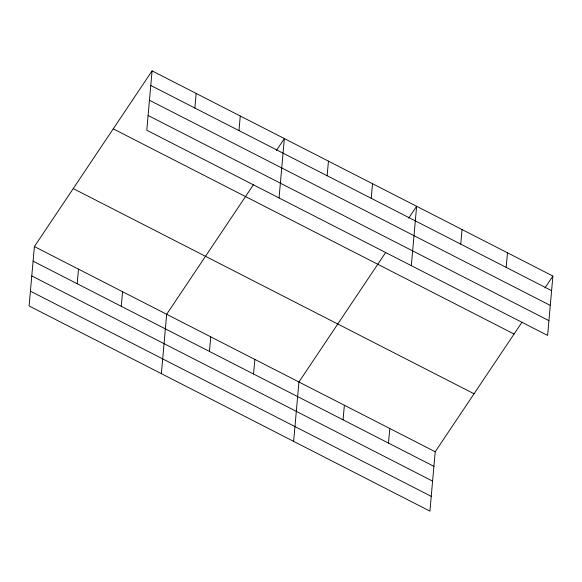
<?xml version="1.0" encoding="UTF-8"?>
<svg xmlns="http://www.w3.org/2000/svg" width="582" height="582" viewBox="0 0 582 582"><rect width="100%" height="100%" fill="white"/><g stroke="black" fill="none" stroke-linecap="round" stroke-linejoin="round"><path stroke-width="0.87" d="M152.084 70.873L146.788 130.244L547.604 335.428L552.9 276.05L152.084 70.873L34.396 246.572L29.1 305.95L429.916 511.127L435.212 451.756L522.032 322.137M77.188 283.732L78.49 269.146M121.274 306.299L122.576 291.713M161.367 373.659L166.67 314.28L253.483 184.669M194.875 108.026L196.178 93.44M209.455 351.441L210.757 336.854M238.962 130.601L240.264 116.014M253.541 374.008L254.843 359.421M279.054 197.96L284.358 138.581L276.392 150.476M293.634 441.367L298.937 381.988L385.75 252.377M327.142 175.742L328.444 161.156M343.06 419.833L344.362 405.247M371.236 198.309L372.531 183.723M388.485 443.084L389.787 428.498M411.321 265.668L416.625 206.29L408.659 218.185M460.748 244.134L462.05 229.548M506.173 267.385L507.475 252.799M544.934 287.945L552.9 276.05M150.789 85.459L551.598 290.644M149.465 100.242L550.281 305.419M148.104 115.469L548.921 320.646M113.25 128.855L514.066 334.032M73.237 188.59L474.046 393.774M34.396 246.572L435.212 451.756M33.094 261.158L433.91 466.342M31.777 275.941L432.593 481.118M30.417 291.167L431.233 496.344"/></g></svg>
